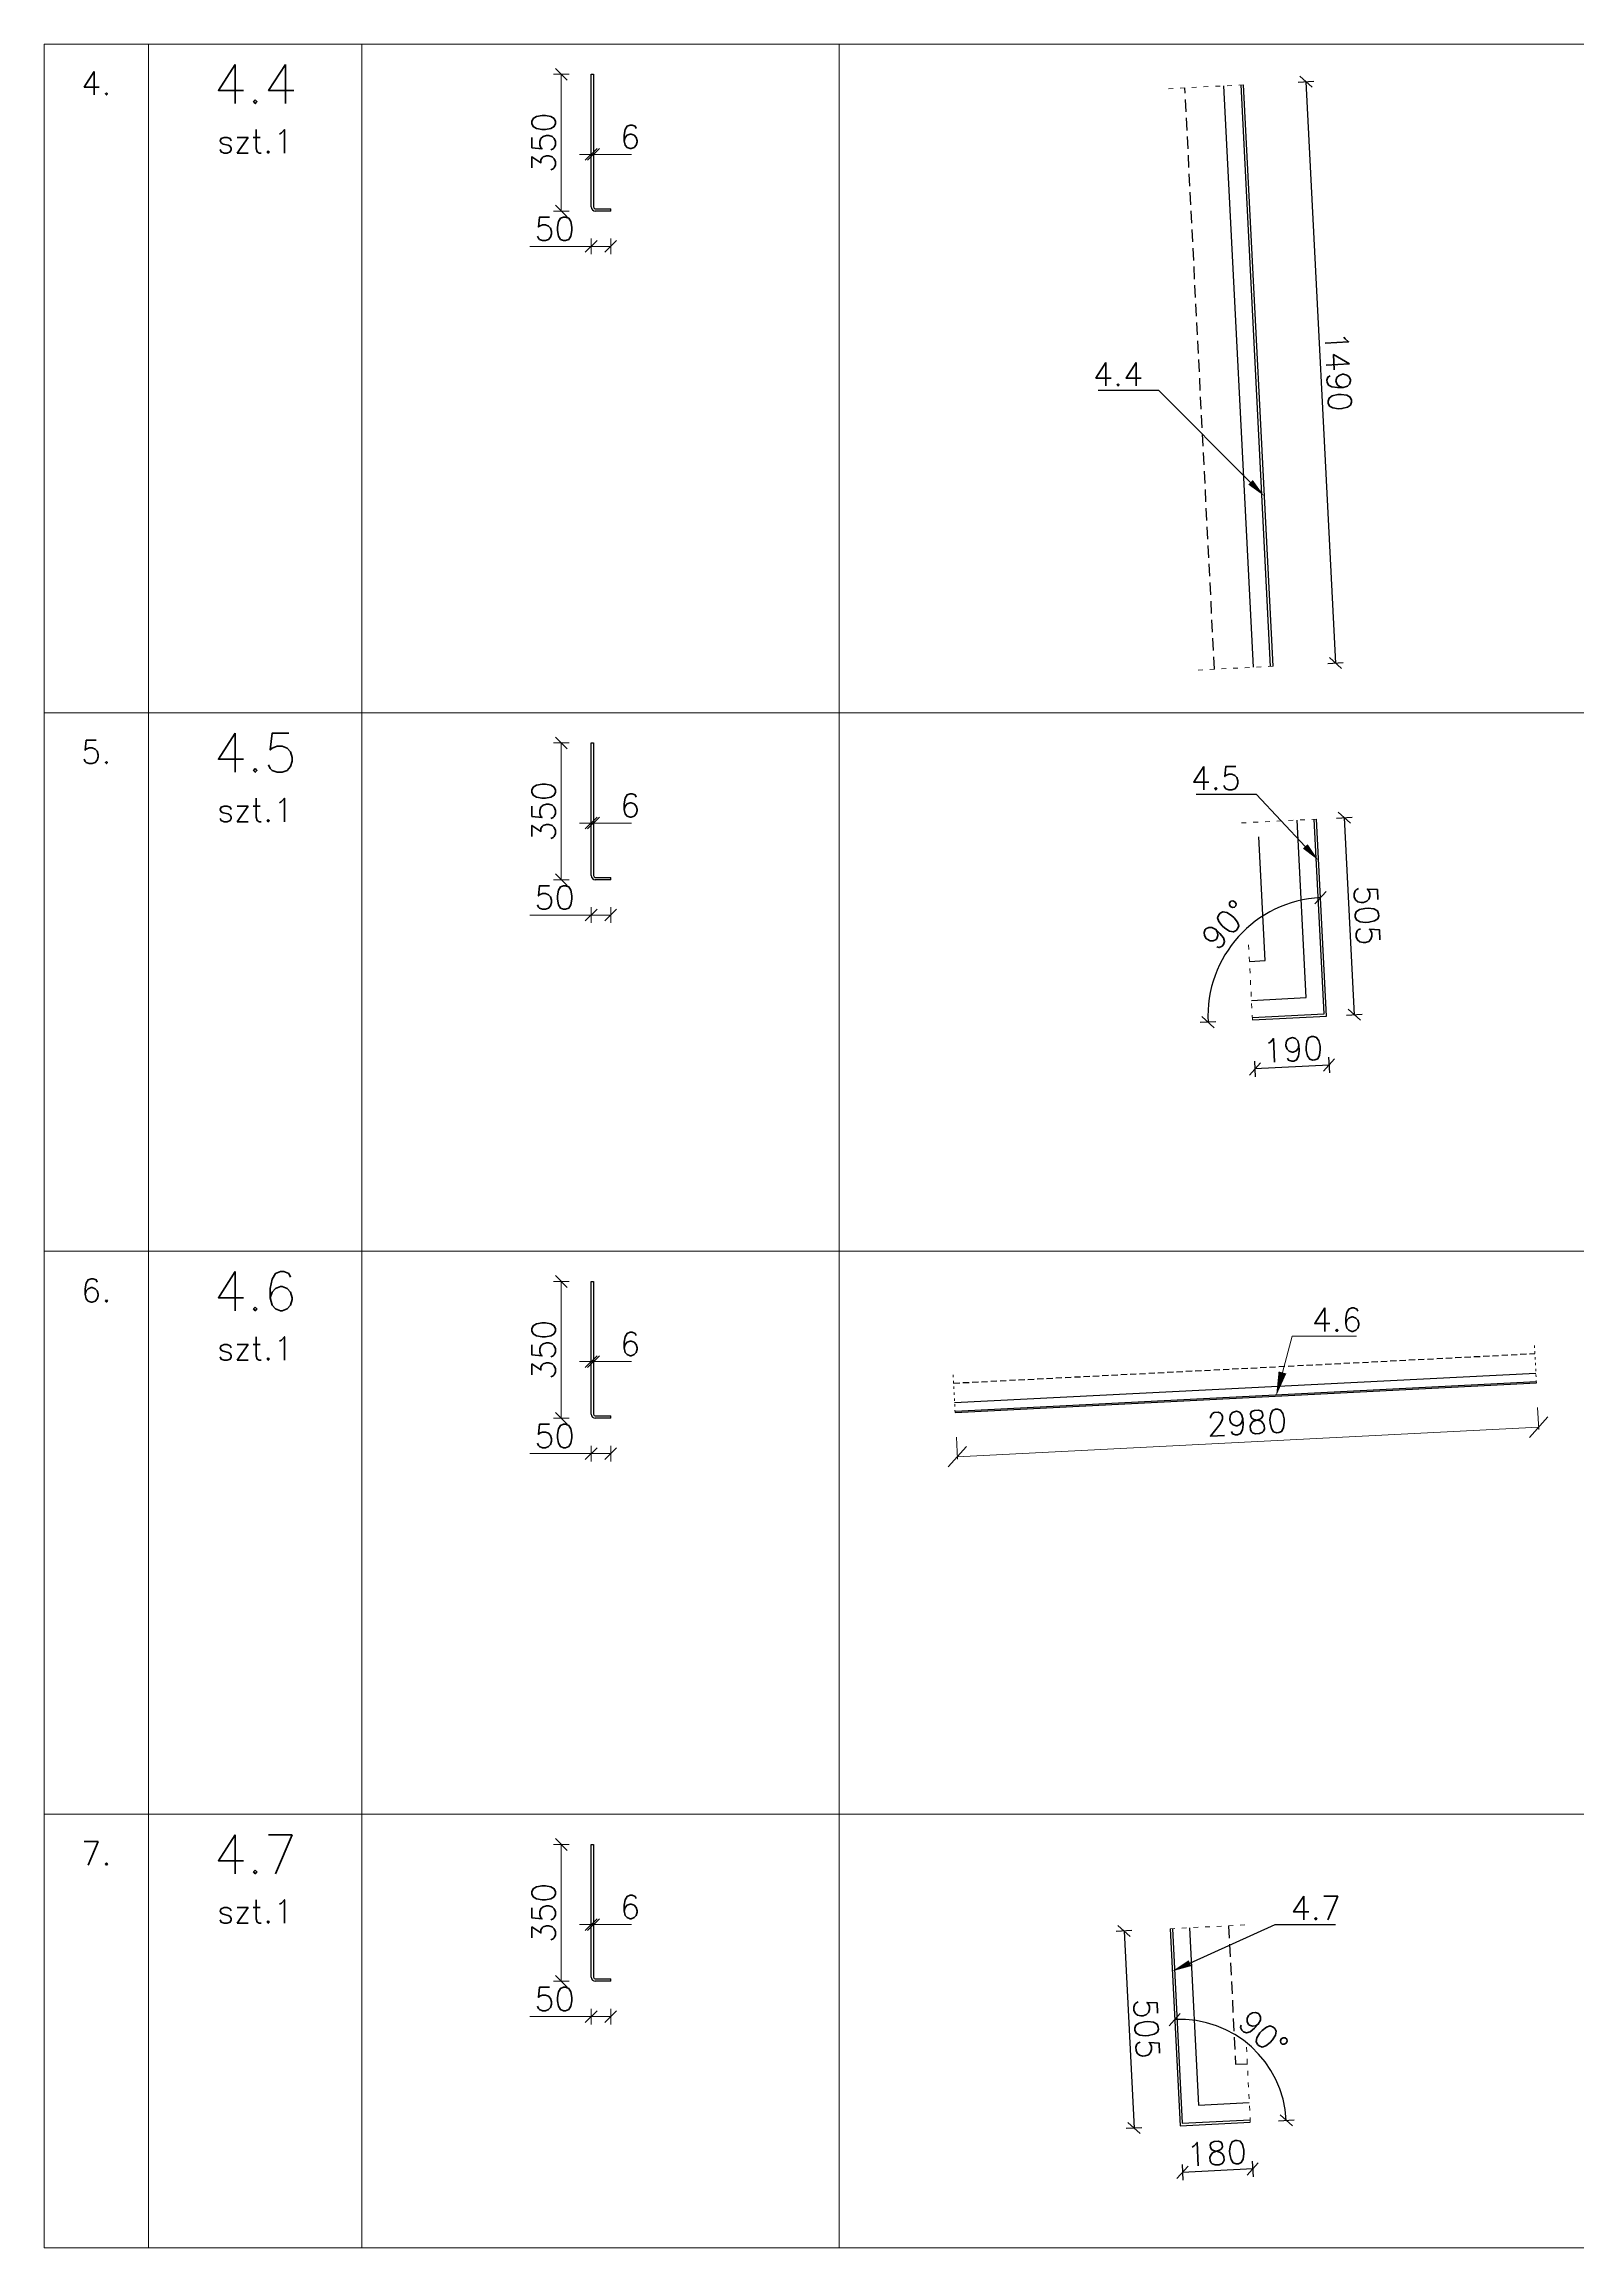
# Model space of a CAD drawing. Header units: millimetres. Extents: x 5046 to 103012, y -15969 to 47766.
# Drawn here: x 95327 to 99254, y 12047 to 17688 of the extents above; entities that cross this region are included whole.
import ezdxf
from ezdxf import colors
from ezdxf.entities.mleader import LeaderData, LeaderLine
from ezdxf.math import Vec2, Vec3

# ---------------------------------------------------------------- set-up
doc = ezdxf.new("R2010")
doc.units = ezdxf.units.MM
doc.linetypes.add('ACAD_ISO03W100', pattern=[30, 12, -18])
doc.linetypes.add('HIDDEN2', pattern=[4.7625, 3.175, -1.5875])
doc.layers.get('0').update_dxf_attribs({"lineweight": 0})
doc.layers.get('Defpoints').update_dxf_attribs({"lineweight": 0})
for name, color, linetype, lineweight in [('DIM', 3, 'Continuous', 0), ('Pomocnicze', 252, 'Continuous', 0), ('Przerywana', 230, 'ACAD_ISO03W100', 0), ('TEXT', 2, 'Continuous', 0)]:
    doc.layers.add(name, color=color, linetype=linetype, lineweight=lineweight)
for name, color, linetype in [('L_KS2 350', 150, 'Continuous'), ('L_KS_inderside', 40, 'HIDDEN2'), ('Profil główny', 7, 'Continuous')]:
    doc.layers.add(name, color=color, linetype=linetype)
doc.styles.add('Opisy 1-20', font='simplex.shx', dxfattribs={"height": 100})
doc.styles.add('Skala 1-20', font='simplex.shx', dxfattribs={"height": 60})
doc.styles.add('Skala 1-50', font='simplex.shx', dxfattribs={"height": 120})
doc.dimstyles.new('Skala 1-20', dxfattribs={"dimtxt": 6, "dimasz": 30, "dimexe": 20, "dimexo": 0.625, "dimgap": 15, "dimtad": 1, "dimdec": 0, "dimtxsty": 'Skala 1-20', "dimblk": 'OBLIQUE', "dimcen": 2.5, "dimadec": 0, "dimazin": 0, "dimtfac": 1, "dimtdec": 0, "dimtmove": 0, "dimatfit": 3, "dimldrblk": 'OBLIQUE', "dimfxl": 20, "dimfxlon": 1, "dimarcsym": 0})
doc.dimstyles.new('Skala 1-50', dxfattribs={"dimtxt": 12, "dimasz": 100, "dimexe": 12.5, "dimexo": 0.625, "dimgap": 40, "dimtad": 1, "dimdec": 0, "dimtxsty": 'Skala 1-50', "dimblk": 'OBLIQUE', "dimcen": 2.5, "dimadec": 0, "dimazin": 0, "dimtfac": 1, "dimtdec": 0, "dimtmove": 0, "dimatfit": 3, "dimldrblk": 'OBLIQUE', "dimfxl": 100, "dimfxlon": 1, "dimarcsym": 0})

# ---------------------------------------------------------------- blocks, each defined once
blk = doc.blocks.new('_Oblique')
at = {"color": 0, "linetype": 'ByBlock', "lineweight": -2}
blk.add_line((-0.5, -0.5), (0.5, 0.5), dxfattribs=at)
blk = doc.blocks.new('*D2576')
at = {"layer": 'Defpoints', "color": 0}
for p in [(98397.3, 17584), (98473, 16095.8), (98633, 16104)]:
    blk.add_point(p, dxfattribs=at)
at = {"layer": 'DIM', "color": 0, "lineweight": -2}
for p, q in [((98537.4, 17591.1), (98577.3, 17593.2)), ((98557.4, 17592.2), (98633, 16104)), ((98613.1, 16103), (98653, 16105))]:
    blk.add_line(p, q, dxfattribs=at)
at = {"layer": 'DIM', "color": 0, "linetype": 'ByBlock', "lineweight": -2, "xscale": 30, "yscale": 30, "zscale": 30}
for p, rotation in [((98557.4, 17592.2), 92.91144089190557), ((98633, 16104), 272.9114408919056)]:
    blk.add_blockref('_Oblique', p, dxfattribs=dict(at, rotation=rotation))
at = {"layer": 'DIM', "color": 0, "insert": (98640.1, 16850.3), "char_height": 60, "attachment_point": 5, "rotation": 272.9114, "style": 'Skala 1-20'}
blk.add_mtext('1490', dxfattribs=at)
blk = doc.blocks.new('*D2582')
at = {"layer": 'Defpoints', "color": 0}
for p in [(98584.4, 15704.5), (98655.8, 15708.2), (98610.1, 15200.2)]:
    blk.add_point(p, dxfattribs=at)
at = {"layer": 'DIM', "color": 0, "lineweight": -2}
for p, q in [((98635.8, 15707.1), (98675.7, 15709.2)), ((98681.4, 15203.8), (98655.8, 15708.2)), ((98661.4, 15202.8), (98701.4, 15204.9))]:
    blk.add_line(p, q, dxfattribs=at)
at = {"layer": 'DIM', "color": 0, "linetype": 'ByBlock', "lineweight": -2, "xscale": 30, "yscale": 30, "zscale": 30}
for p, rotation in [((98655.8, 15708.2), 92.91144089190499), ((98681.4, 15203.8), 272.9114408919049)]:
    blk.add_blockref('_Oblique', p, dxfattribs=dict(at, rotation=rotation))
at = {"layer": 'DIM', "color": 0, "insert": (98713.5, 15458.3), "char_height": 60, "attachment_point": 5, "rotation": 272.9114, "style": 'Skala 1-20'}
blk.add_mtext('505', dxfattribs=at)
blk = doc.blocks.new('*D2583')
at = {"layer": 'Defpoints', "color": 0}
for p in [(98420.3, 15190.6), (98610.1, 15200.2), (98426.7, 15065.2)]:
    blk.add_point(p, dxfattribs=at)
at = {"layer": 'DIM', "color": 0, "lineweight": -2}
for p, q in [((98425.7, 15085.2), (98427.7, 15045.2)), ((98616.4, 15074.9), (98426.7, 15065.2)), ((98615.4, 15094.8), (98617.5, 15054.9))]:
    blk.add_line(p, q, dxfattribs=at)
at = {"layer": 'DIM', "color": 0, "linetype": 'ByBlock', "lineweight": -2, "xscale": 30, "yscale": 30, "zscale": 30}
for p, rotation in [((98426.7, 15065.2), 182.9114408919044), ((98616.4, 15074.9), 2.9114408919044)]:
    blk.add_blockref('_Oblique', p, dxfattribs=dict(at, rotation=rotation))
at = {"layer": 'DIM', "color": 0, "insert": (98524.4, 15115.2), "char_height": 60, "attachment_point": 5, "rotation": 2.9114, "style": 'Skala 1-20'}
blk.add_mtext('190', dxfattribs=at)
blk = doc.blocks.new('*D3928')
at = {"layer": 'Defpoints', "color": 0}
for p in [(-6, -61.9), (44, -76.1), (-6, -166.7)]:
    blk.add_point(p, dxfattribs=at)
at = {"layer": 'DIM', "color": 0, "lineweight": -2}
for p, q in [((-6, -166.7), (-163.1, -166.7)), ((-6, -146.7), (-6, -186.7)), ((44, -166.7), (-6, -166.7)), ((44, -146.7), (44, -186.7))]:
    blk.add_line(p, q, dxfattribs=at)
at = {"layer": 'DIM', "color": 0, "linetype": 'ByBlock', "lineweight": -2, "xscale": 30, "yscale": 30, "zscale": 30, "rotation": 180}
blk.add_blockref('_Oblique', (-6, -166.7), dxfattribs=at)
at = {"layer": 'DIM', "color": 0, "linetype": 'ByBlock', "lineweight": -2, "xscale": 30, "yscale": 30, "zscale": 30}
blk.add_blockref('_Oblique', (44, -166.7), dxfattribs=at)
at = {"layer": 'DIM', "color": 0, "insert": (-99.6, -121.7), "char_height": 60, "attachment_point": 5, "style": 'Skala 1-20'}
blk.add_mtext('50', dxfattribs=at)
blk = doc.blocks.new('*D3929')
at = {"layer": 'Defpoints', "color": 0}
for p in [(-82.5, 273.9), (-3, 273.9), (13.2, -76.1)]:
    blk.add_point(p, dxfattribs=at)
at = {"layer": 'DIM', "color": 0, "lineweight": -2}
for p, q in [((-62.5, 273.9), (-102.5, 273.9)), ((-82.5, -76.1), (-82.5, 273.9)), ((-62.5, -76.1), (-102.5, -76.1))]:
    blk.add_line(p, q, dxfattribs=at)
at = {"layer": 'DIM', "color": 0, "linetype": 'ByBlock', "lineweight": -2, "xscale": 30, "yscale": 30, "zscale": 30}
for p, rotation in [((-82.5, 273.9), 90), ((-82.5, -76.1), 270)]:
    blk.add_blockref('_Oblique', p, dxfattribs=dict(at, rotation=rotation))
at = {"layer": 'DIM', "color": 0, "insert": (-127.5, 98.9), "char_height": 60, "attachment_point": 5, "rotation": 90, "style": 'Skala 1-20'}
blk.add_mtext('350', dxfattribs=at)
blk = doc.blocks.new('*D3930')
at = {"layer": 'Defpoints', "color": 0}
for p in [(0, 68.9), (-6, 46.6), (0, 46.6)]:
    blk.add_point(p, dxfattribs=at)
at = {"layer": 'DIM', "color": 0, "lineweight": -2}
for p, q in [((-6, 68.9), (-36, 68.9)), ((-6, 48.9), (-6, 88.9)), ((-6, 68.9), (0, 68.9)), ((0, 48.9), (0, 88.9)), ((0, 68.9), (97.1, 68.9))]:
    blk.add_line(p, q, dxfattribs=at)
at = {"layer": 'DIM', "color": 0, "linetype": 'ByBlock', "lineweight": -2, "xscale": 30, "yscale": 30, "zscale": 30}
blk.add_blockref('_Oblique', (-6, 68.9), dxfattribs=at)
at = {"layer": 'DIM', "color": 0, "linetype": 'ByBlock', "lineweight": -2, "xscale": 30, "yscale": 30, "zscale": 30, "rotation": 180}
blk.add_blockref('_Oblique', (0, 68.9), dxfattribs=at)
at = {"layer": 'DIM', "color": 0, "insert": (93.6, 113.9), "char_height": 60, "attachment_point": 5, "style": 'Skala 1-20'}
blk.add_mtext('6', dxfattribs=at)
blk = doc.blocks.new('*D4028')
at = {"layer": 'Defpoints', "color": 0}
for p in [(98584.4, 15704.5), (98445, 15455.2), (98420.3, 15190.6), (98610.1, 15200.2), (98610.1, 15200.2)]:
    blk.add_point(p, dxfattribs=at)
at = {"layer": 'DIM', "color": 0, "lineweight": -2}
blk.add_line((98326.7, 15185.8), (98286.8, 15183.8), dxfattribs=at)
blk.add_arc((98610.1, 15200.2), 303.7, 92.9114, 182.9114, dxfattribs=at)
at = {"layer": 'DIM', "color": 0, "linetype": 'ByBlock', "lineweight": -2, "xscale": 30, "yscale": 30, "zscale": 30}
for p, rotation in [((98594.6, 15503.5), 2.911440891904984), ((98306.7, 15184.8), 272.9114408919044)]:
    blk.add_blockref('_Oblique', p, dxfattribs=dict(at, rotation=rotation))
at = {"layer": 'DIM', "color": 0, "insert": (98351.3, 15434), "char_height": 60, "attachment_point": 5, "rotation": 47.9114, "style": 'Skala 1-20'}
blk.add_mtext('90%%d', dxfattribs=at)
blk = doc.blocks.new('*D4106')
at = {"layer": 'Defpoints', "color": 0}
for p in [(2892, 141), (-84, -10), (-73, -237)]:
    blk.add_point(p, dxfattribs=at)
at = {"layer": 'DIM', "color": 0, "lineweight": -2}
for p, q in [((2898, 14), (2904, -98)), ((2903, -86), (-73, -237)), ((-78, -137), (-72, -250))]:
    blk.add_line(p, q, dxfattribs=at)
at = {"layer": 'DIM', "color": 0, "linetype": 'ByBlock', "lineweight": -2, "xscale": 100, "yscale": 100, "zscale": 100}
for p, rotation in [((2903, -86), 2.911440891903533), ((-73, -237), 182.9114408919035)]:
    blk.add_blockref('_Oblique', p, dxfattribs=dict(at, rotation=rotation))
at = {"layer": 'DIM', "color": 0, "insert": (1410, -62), "char_height": 120, "attachment_point": 5, "rotation": 2.9114, "style": 'Skala 1-50'}
blk.add_mtext('2980', dxfattribs=at)
blk = doc.blocks.new('*D4064')
at = {"layer": 'Defpoints', "color": 0}
for p in [(98235.1, 12359.8), (98414.9, 12368.9), (98241.2, 12240.2)]:
    blk.add_point(p, dxfattribs=at)
at = {"layer": 'DIM', "color": 0, "lineweight": -2}
for p, q in [((98240.2, 12260.2), (98242.2, 12220.2)), ((98421, 12249.3), (98241.2, 12240.2)), ((98419.9, 12269.3), (98422, 12229.4))]:
    blk.add_line(p, q, dxfattribs=at)
at = {"layer": 'DIM', "color": 0, "linetype": 'ByBlock', "lineweight": -2, "xscale": 30, "yscale": 30, "zscale": 30}
for p, rotation in [((98241.2, 12240.2), 182.9114408919204), ((98421, 12249.3), 2.911440891920383)]:
    blk.add_blockref('_Oblique', p, dxfattribs=dict(at, rotation=rotation))
at = {"layer": 'DIM', "color": 0, "insert": (98328.8, 12289.7), "char_height": 60, "attachment_point": 5, "rotation": 2.9114, "style": 'Skala 1-20'}
blk.add_mtext('180', dxfattribs=at)
blk = doc.blocks.new('*D4065')
at = {"layer": 'Defpoints', "color": 0}
for p in [(98209.5, 12864.1), (98235.1, 12359.8), (98117.4, 12353.8)]:
    blk.add_point(p, dxfattribs=at)
at = {"layer": 'DIM', "color": 0, "lineweight": -2}
for p, q in [((98111.7, 12859.2), (98071.7, 12857.1)), ((98091.7, 12858.1), (98117.4, 12353.8)), ((98137.3, 12354.8), (98097.4, 12352.8))]:
    blk.add_line(p, q, dxfattribs=at)
at = {"layer": 'DIM', "color": 0, "linetype": 'ByBlock', "lineweight": -2, "xscale": 30, "yscale": 30, "zscale": 30}
for p, rotation in [((98091.7, 12858.1), 92.91144089190472), ((98117.4, 12353.8), 272.9114408919048)]:
    blk.add_blockref('_Oblique', p, dxfattribs=dict(at, rotation=rotation))
at = {"layer": 'DIM', "color": 0, "insert": (98149.5, 12608.3), "char_height": 60, "attachment_point": 5, "rotation": 272.9114, "style": 'Skala 1-20'}
blk.add_mtext('505', dxfattribs=at)
blk = doc.blocks.new('*D4090')
at = {"layer": 'Defpoints', "color": 0}
for p in [(98209.5, 12864.1), (98463.7, 12507.7), (98235.1, 12359.8), (98235.1, 12359.8), (98414.9, 12368.9)]:
    blk.add_point(p, dxfattribs=at)
at = {"layer": 'DIM', "color": 0, "lineweight": -2}
blk.add_line((98487.1, 12372.6), (98527, 12374.6), dxfattribs=at)
blk.add_arc((98235.1, 12359.8), 272.3, 2.9114, 92.9114, dxfattribs=at)
at = {"layer": 'DIM', "color": 0, "linetype": 'ByBlock', "lineweight": -2, "xscale": 30, "yscale": 30, "zscale": 30}
for p, rotation in [((98221.3, 12631.7), 182.9114408919047), ((98507.1, 12373.6), 272.9114408919042)]:
    blk.add_blockref('_Oblique', p, dxfattribs=dict(at, rotation=rotation))
at = {"layer": 'DIM', "color": 0, "insert": (98447.8, 12595.3), "char_height": 60, "attachment_point": 5, "rotation": 317.9114, "style": 'Skala 1-20'}
blk.add_mtext('90%%d', dxfattribs=at)
blk = doc.blocks.new('przekroj_4')
at = {"layer": 'Profil główny'}
for p, q in [((-6, -65.6), (-6, 273.9)), ((-6, 273.9), (0, 273.9)), ((0, 273.9), (0, -65.6)), ((0, 273.9), (0, 223.9)), ((4.5, -70.1), (44, -70.1)), ((44, -76.1), (4.5, -76.1)), ((44, -76.1), (44, -70.1))]:
    blk.add_line(p, q, dxfattribs=at)
for radius in [10.5, 4.53]:
    blk.add_arc((4.5, -65.6), radius, 180, 270, dxfattribs=at)
at = {"layer": 'DIM'}
dim = blk.add_linear_dim(base=(-82.5, 273.9), p1=(13.2, -76.1), p2=(-3, 273.9), angle=90, dimstyle='Skala 1-20', dxfattribs=at)
dim.commit()
dim.dimension.update_dxf_attribs({"geometry": '*D3929', "text_midpoint": (-127.5, 98.9)})
for base, p1, p2, picture, middle in [((0, 68.9), (-6, 46.6), (0, 46.6), '*D3930', (93.6, 113.9)), ((-6, -166.7), (44, -76.1), (-6, -61.9), '*D3928', (-99.6, -121.7))]:
    dim = blk.add_linear_dim(base=base, p1=p1, p2=p2, dimstyle='Skala 1-20', dxfattribs=at)
    dim.commit()
    dim.dimension.update_dxf_attribs({"geometry": picture, "text_midpoint": middle})
blk = doc.blocks.new('4.6')
at = {"layer": 'L_KS2 350'}
for points in [[(-87, 39.6), (2889.2, 191)], [(-84.7, -4.3), (2891.4, 147.1)], [(-84.4, -10.3), (2891.7, 141.1)]]:
    blk.add_lwpolyline(points, dxfattribs=at)
at = {"layer": 'L_KS_inderside', "color": 150, "ltscale": 10}
blk.add_lwpolyline([(-92.1, 139.5), (2884.1, 290.9)], dxfattribs=at)
at = {"layer": 'Przerywana'}
for p, q in [((2891.7, 141.1), (2881.6, 340.8)), ((-84.4, -10.3), (-94.6, 189.4))]:
    blk.add_line(p, q, dxfattribs=at)
at = {"layer": 'DIM'}
dim = blk.add_aligned_dim(p1=(2891.7, 141.1), p2=(-84.4, -10.3), distance=227.1, dimstyle='Skala 1-50', dxfattribs=at)
dim.commit()
dim.dimension.update_dxf_attribs({"geometry": '*D4106', "text_midpoint": (1410.1, -61.5)})
ml = blk.add_multileader_mtext('Standard', dxfattribs=at)
ml.set_content('4.6', style='Skala 1-50')
ml.set_leader_properties()
ml.build(insert=Vec2(0, 0))
ml.multileader.update_dxf_attribs({"has_text_frame": 1, "text_left_attachment_type": 5, "text_right_attachment_type": 5, "dogleg_length": 50, "arrow_head_size": 125})
ctx = ml.context
ctx.base_point, ctx.char_height, ctx.arrow_head_size, ctx.landing_gap_size, ctx.plane_origin = Vec3(1691.4, 380.3), 120, 125, 50, Vec3(1559.2, 73.3)
ctx.left_attachment, ctx.right_attachment = 5, 5
notes = []
notes.append((ctx, [(0, (1, 1, 0), (1641.4, 380.3), (1, 0), 50, [(0, [(1559.2, 73.3)], 0, [])])]))
ctx.mtext.insert, ctx.mtext.flow_direction = Vec3(1741.4, 524.3), 5
for ctx, leaders in notes:
    for number, flags, end, landing, length, lines in leaders:
        leader = LeaderData()
        leader.index, (leader.has_last_leader_line, leader.has_dogleg_vector, leader.attachment_direction) = number, flags
        leader.last_leader_point, leader.dogleg_vector, leader.dogleg_length = Vec3(end), Vec3(landing), length
        for number, points, colour, breaks in lines:
            line = LeaderLine()
            line.index, line.vertices, line.color, line.breaks = number, Vec3.list(points), colors.encode_raw_color(colour), breaks
            leader.lines.append(line)
        ctx.leaders.append(leader)

msp = doc.modelspace()

# ---------------------------------------------------------------- linework, layer by layer
at = {"layer": 'L_KS2 350'}
for points in [[(98423.1, 16093.3), (98347.4, 17581.5)], [(98467, 16095.5), (98391.3, 17583.7)], [(98473, 16095.8), (98397.3, 17584)], [(98417.8, 15240.5), (98557.6, 15247.6), (98534.5, 15702)], [(98420, 15196.6), (98603.8, 15205.9), (98578.4, 15704.2)], [(98420.3, 15190.6), (98610.1, 15200.2), (98584.4, 15704.5)], [(98209.5, 12864.1), (98235.1, 12359.8), (98414.9, 12368.9)], [(98215.5, 12864.4), (98240.8, 12366.1), (98414.6, 12374.9)], [(98259.4, 12866.7), (98282.5, 12412.3), (98412.3, 12418.9)]]:
    msp.add_lwpolyline(points, dxfattribs=at)
at = {"layer": 'L_KS_inderside', "color": 150, "ltscale": 10}
for points in [[(98323.2, 16088.2), (98247.5, 17576.4)], [(98359.3, 12871.8), (98377.3, 12517.2), (98407.3, 12518.7)]]:
    msp.add_lwpolyline(points, dxfattribs=at)
at = {"layer": 'L_KS_inderside', "color": 150, "ltscale": 100}
msp.add_lwpolyline([(98412.7, 15340.4), (98452.6, 15342.4), (98434.6, 15696.9)], dxfattribs=at)
at = {"layer": 'Pomocnicze'}
for p, q in [((95594.6, 17688.5), (95594.6, 12047.1)), ((96140.8, 17688.5), (96140.8, 12047.1)), ((97362.5, 17688.5), (97362.5, 12047.1)), ((103012.5, 15976.7), (95327.1, 15976.7)), ((103012.5, 14598.2), (95327.1, 14598.2)), ((103012.5, 13157.1), (95327.1, 13157.1))]:
    msp.add_line(p, q, dxfattribs=at)
msp.add_lwpolyline([(95327.1, 17688.5), (95327.1, 12047.1), (103012.5, 12047.1), (103012.5, 17688.5)], close=True, dxfattribs=at)
at = {"layer": 'Przerywana'}
for p, q in [((98397.3, 17584), (98197.6, 17573.9)), ((98473, 16095.8), (98273.3, 16085.7)), ((98584.4, 15704.5), (98384.7, 15694.4)), ((98420.3, 15190.6), (98410.2, 15390.3)), ((98209.5, 12864.1), (98409.2, 12874.3)), ((98414.9, 12368.9), (98404.7, 12568.7))]:
    msp.add_line(p, q, dxfattribs=at)

# ---------------------------------------------------------------- block references
for p in [(96733.6, 17337.2), (96733.6, 15625.5), (96733.6, 14247), (96733.6, 12805.9)]:
    msp.add_blockref('przekroj_4', p)
at = {"xscale": 0.5, "yscale": 0.5, "zscale": 0.5}
msp.add_blockref('4.6', (97701.4, 14191), dxfattribs=at)

# ---------------------------------------------------------------- texts
at = {"layer": 'TEXT', "attachment_point": 1}
for s, insert, char_height, width, style in [('\\pxqc;4.', (95327.1, 17618.3), 60, 267.428, 'Skala 1-20'), ('\\pxqc;4.4\\P{\\H0.6x;szt.1}', (95594.6, 17636.3), 100, 546.27, 'Opisy 1-20'), ('\\pxqc;4.5\\P{\\H0.6x;szt.1}', (95594.6, 15924.5), 100, 546.27, 'Opisy 1-20'), ('\\pxqc;5.', (95327.1, 15906.6), 60, 267.428, 'Skala 1-20'), ('\\pxqc;6.', (95327.1, 14528.1), 60, 267.428, 'Skala 1-20'), ('\\pxqc;4.6\\P{\\H0.6x;szt.1}', (95594.6, 14546.1), 100, 546.27, 'Opisy 1-20'), ('\\pxqc;4.7\\P{\\H0.6x;szt.1}', (95594.6, 13104.9), 100, 546.27, 'Opisy 1-20'), ('\\pxqc;7.', (95327.1, 13087), 60, 267.428, 'Skala 1-20')]:
    msp.add_mtext(s, dxfattribs=dict(at, insert=insert, char_height=char_height, width=width, style=style))

# ---------------------------------------------------------------- dimensions: what is measured, and where the dimension line sits
at = {"layer": 'DIM'}
for p1, p2, distance, picture, middle in [((98397.3, 17584), (98473, 16095.8), 160.2, '*D2576', (98640.1, 16850.3)), ((98610.1, 15200.2), (98584.4, 15704.5), -71.4, '*D2582', (98713.5, 15458.3)), ((98209.5, 12864.1), (98235.1, 12359.8), -117.9, '*D4065', (98149.5, 12608.3)), ((98414.9, 12368.9), (98235.1, 12359.8), 119.7, '*D4064', (98328.8, 12289.7))]:
    dim = msp.add_aligned_dim(p1=p1, p2=p2, distance=distance, dimstyle='Skala 1-20', dxfattribs=at)
    dim.commit()
    dim.dimension.update_dxf_attribs({"geometry": picture, "text_midpoint": middle})
for base, line1, line2, picture, middle in [((98445, 15455.2), ((98610.1, 15200.2), (98584.4, 15704.5)), ((98420.3, 15190.6), (98610.1, 15200.2)), '*D4028', (98351.3, 15434)), ((98463.7, 12507.7), ((98235.1, 12359.8), (98414.9, 12368.9)), ((98209.5, 12864.1), (98235.1, 12359.8)), '*D4090', (98447.8, 12595.3))]:
    dim = msp.add_angular_dim_2l(base=base, line1=line1, line2=line2, dimstyle='Skala 1-20', dxfattribs=at)
    dim.commit()
    dim.dimension.update_dxf_attribs({"geometry": picture, "text_midpoint": middle})
dim = msp.add_linear_dim(base=(98426.7, 15065.2), p1=(98610.1, 15200.2), p2=(98420.3, 15190.6), angle=182.9114, dimstyle='Skala 1-20', dxfattribs=at)
dim.commit()
dim.dimension.update_dxf_attribs({"geometry": '*D2583', "text_midpoint": (98526.7, 15070.3), "dimtype": 161})

# ---------------------------------------------------------------- leaders
ml = msp.add_multileader_mtext('Standard', dxfattribs=at)
ml.set_content('4.4', style='Skala 1-50')
ml.set_leader_properties()
ml.build(insert=Vec2(0, 0))
ml.multileader.update_dxf_attribs({"has_text_frame": 1, "text_left_attachment_type": 5, "text_right_attachment_type": 5, "dogleg_length": 20, "arrow_head_size": 50})
ctx = ml.context
ctx.base_point, ctx.char_height, ctx.arrow_head_size, ctx.landing_gap_size, ctx.plane_origin = Vec3(97992.1, 16801.4), 60, 50, 20, Vec3(98450.9, 16531.2)
ctx.left_attachment, ctx.right_attachment, ctx.text_align_type = 5, 5, 2
notes = []
notes.append((ctx, [(0, (1, 1, 0), (98180.6, 16801.4), (-1, 0), 20, [(0, [(98450.9, 16531.2)], 0, [])])]))
ctx.mtext.insert, ctx.mtext.alignment, ctx.mtext.flow_direction = Vec3(98140.6, 16873.4), 3, 5
ml = msp.add_multileader_mtext('Standard', dxfattribs=at)
ml.set_content('4.5', style='Skala 1-50')
ml.set_leader_properties()
ml.build(insert=Vec2(0, 0))
ml.multileader.update_dxf_attribs({"has_text_frame": 1, "text_left_attachment_type": 5, "text_right_attachment_type": 5, "dogleg_length": 20, "arrow_head_size": 50})
ctx = ml.context
ctx.base_point, ctx.char_height, ctx.arrow_head_size, ctx.landing_gap_size, ctx.plane_origin = Vec3(98245.2, 15767.3), 60, 50, 20, Vec3(98589.8, 15598.4)
ctx.left_attachment, ctx.right_attachment, ctx.text_align_type = 5, 5, 2
notes.append((ctx, [(0, (1, 1, 0), (98430.9, 15767.3), (-1, 0), 20, [(0, [(98589.8, 15598.4)], 0, [])])]))
ctx.mtext.insert, ctx.mtext.alignment, ctx.mtext.flow_direction = Vec3(98390.9, 15839.3), 3, 5
ml = msp.add_multileader_mtext('Standard', dxfattribs=at)
ml.set_content('4.7', style='Skala 1-50')
ml.set_leader_properties()
ml.build(insert=Vec2(0, 0))
ml.multileader.update_dxf_attribs({"has_text_frame": 1, "text_left_attachment_type": 5, "text_right_attachment_type": 5, "dogleg_length": 20, "arrow_head_size": 50})
ctx = ml.context
ctx.base_point, ctx.char_height, ctx.arrow_head_size, ctx.landing_gap_size, ctx.plane_origin = Vec3(98498.1, 12875.2), 60, 50, 20, Vec3(98212.9, 12797.2)
ctx.left_attachment, ctx.right_attachment = 5, 5
notes.append((ctx, [(0, (1, 1, 0), (98478.1, 12875.2), (1, 0), 20, [(0, [(98215, 12755.3)], 0, [])])]))
ctx.mtext.insert, ctx.mtext.flow_direction = Vec3(98518.1, 12947.2), 5
for ctx, leaders in notes:
    for number, flags, end, landing, length, lines in leaders:
        leader = LeaderData()
        leader.index, (leader.has_last_leader_line, leader.has_dogleg_vector, leader.attachment_direction) = number, flags
        leader.last_leader_point, leader.dogleg_vector, leader.dogleg_length = Vec3(end), Vec3(landing), length
        for number, points, colour, breaks in lines:
            line = LeaderLine()
            line.index, line.vertices, line.color, line.breaks = number, Vec3.list(points), colors.encode_raw_color(colour), breaks
            leader.lines.append(line)
        ctx.leaders.append(leader)

doc.saveas('drawing.dxf')
